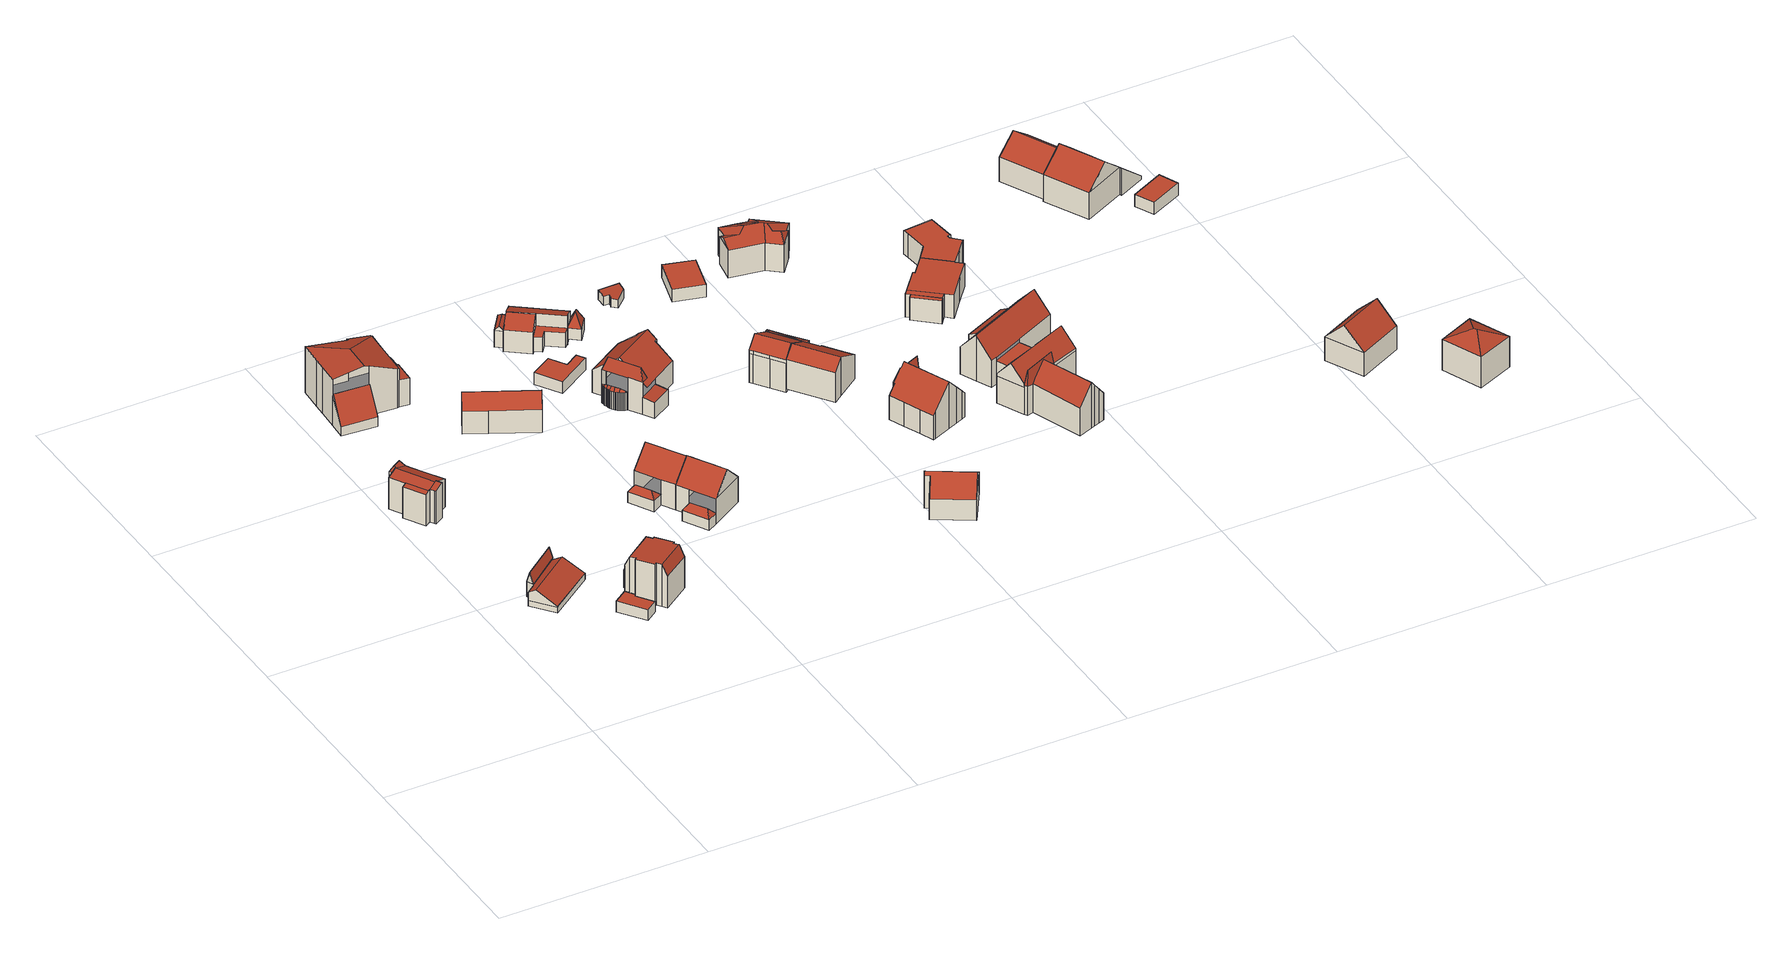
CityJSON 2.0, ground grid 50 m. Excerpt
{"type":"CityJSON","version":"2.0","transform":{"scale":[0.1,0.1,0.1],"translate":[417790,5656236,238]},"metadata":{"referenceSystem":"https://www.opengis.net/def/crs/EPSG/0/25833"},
"CityObjects":{
"building1":{"type":"Building","attributes":{"Gemeindeschluessel":14612000,"Geometrietyp2DReferenz":"3000","function":"31001_9998","roofType":"9999"},"children":["building1-1","building1-2"]},
"building1-1":{"type":"BuildingPart","attributes":{"Dachtyp_tdc":"tdcGableRoof","Dachneigung":30.87,"QualitaetDacherkennung":12,"Geometrietyp2DReferenz":"3000","measuredHeight":4.54,"roofType":"3100"},"parents":["building1"],"geometry":[{"type":"MultiSurface","lod":"2","boundaries":[[[0,1,2,3]],[[1,4,5,2]],[[6,7,8,9]],[[7,0,3,8]],[[10,7,11,12]],[[13,14,15,12,11]],[[1,15,14,4]],[[0,10,12,15,1]],[[6,13,11,7]],[[7,10,0]],[[3,2,5,9,8]]],"semantics":{"surfaces":[{"type":"WallSurface"},{"type":"RoofSurface"},{"type":"GroundSurface"}],"values":[0,0,0,0,1,1,0,0,0,0,2]}}]},
"building1-2":{"type":"BuildingPart","attributes":{"Dachtyp_tdc":"tdcFreeFormRoof","Dachneigung":72.88,"QualitaetDacherkennung":24,"Geometrietyp2DReferenz":"3000","measuredHeight":6.49,"roofType":"5000"},"parents":["building1"],"geometry":[{"type":"MultiSurface","lod":"2","boundaries":[[[16,17,18,5,4,14]],[[17,19,20,18]],[[19,21,13,6,9,20]],[[22,21,19]],[[23,22,19,17]],[[23,17,16]],[[22,23,16,21]],[[5,18,20,9]]],"semantics":{"surfaces":[{"type":"WallSurface"},{"type":"RoofSurface"},{"type":"GroundSurface"}],"values":[0,0,0,0,1,0,1,2]}}]},
"building2":{"type":"Building","attributes":{"Gemeindeschluessel":14612000,"Geometrietyp2DReferenz":"3000","function":"31001_9998","roofType":"9999"},"children":["building2-1","building2-2","building2-3"]},
"building2-1":{"type":"BuildingPart","attributes":{"Dachtyp_tdc":"tdcPolyFlatRoof","Dachneigung":14.79,"QualitaetDacherkennung":37,"Geometrietyp2DReferenz":"3000","measuredHeight":8.99,"roofType":"2100"},"parents":["building2"],"geometry":[{"type":"MultiSurface","lod":"2","boundaries":[[[24,25,26,27,28]],[[29,30,31,32,33]],[[30,34,35,31]],[[34,36,37,35]],[[36,38,39,37]],[[38,40,41,39]],[[40,24,28,41]],[[40,38,36,34,30,29,42,25,24]],[[28,27,43,44,32,31,35,37,39,41]]],"semantics":{"surfaces":[{"type":"WallSurface"},{"type":"RoofSurface"},{"type":"GroundSurface"}],"values":[0,0,0,0,0,0,0,1,2]}}]},
"building2-2":{"type":"BuildingPart","attributes":{"Dachtyp_tdc":"tdcGableRoof","Dachneigung":23.69,"QualitaetDacherkennung":50,"Geometrietyp2DReferenz":"3000","measuredHeight":8.77,"roofType":"3100"},"parents":["building2"],"geometry":[{"type":"MultiSurface","lod":"2","boundaries":[[[45,46,47,48]],[[46,49,50,47]],[[49,33,32,50]],[[26,51,52,27]],[[51,53,54,52]],[[53,55,56,57,54]],[[53,51,26,58,59]],[[59,33,49,46,45,60,55,53]],[[47,50,32,44,43,27,52,54,57,48]]],"semantics":{"surfaces":[{"type":"WallSurface"},{"type":"RoofSurface"},{"type":"GroundSurface"}],"values":[0,0,0,0,0,0,1,1,2]}}]},
"building2-3":{"type":"BuildingPart","attributes":{"Dachtyp_tdc":"tdcFreeFormRoof","Dachneigung":56.8,"QualitaetDacherkennung":12,"Geometrietyp2DReferenz":"3000","measuredHeight":8.41,"roofType":"5000"},"parents":["building2"],"geometry":[{"type":"MultiSurface","lod":"2","boundaries":[[[61,45,48,62]],[[56,63,64,57]],[[63,61,62,64]],[[45,61,65]],[[61,63,66,65]],[[63,56,66]],[[56,60,45,65,66]],[[62,48,57,64]]],"semantics":{"surfaces":[{"type":"WallSurface"},{"type":"RoofSurface"},{"type":"GroundSurface"}],"values":[0,0,0,1,1,1,1,2]}}]},
"building3":{"type":"Building","attributes":{"Dachtyp_tdc":"tdcPolyFlatRoof","Gemeindeschluessel":14612000,"Dachneigung":0,"QualitaetDacherkennung":52,"Geometrietyp2DReferenz":"3000","measuredHeight":2.75,"function":"31001_9998","roofType":"1000"},"geometry":[{"type":"Solid","lod":"2","boundaries":[[[[67,68,69,70]],[[68,71,72,69]],[[71,73,74,72]],[[73,75,76,74]],[[75,77,78,76]],[[77,67,70,78]],[[77,75,73,71,68,67]],[[70,69,72,74,76,78]]]],"semantics":{"surfaces":[{"type":"WallSurface"},{"type":"RoofSurface"},{"type":"GroundSurface"}],"values":[[0,0,0,0,0,0,1,2]]}}]},
"building4":{"type":"Building","attributes":{"Dachtyp_tdc":"tdcCutGableRoof","Gemeindeschluessel":14612000,"Dachneigung":2.76,"QualitaetDacherkennung":37,"Geometrietyp2DReferenz":"3000","measuredHeight":10.83,"function":"31001_9998","roofType":"9999"},"geometry":[{"type":"Solid","lod":"2","boundaries":[[[[79,80,81,82]],[[80,83,84,81]],[[83,85,86,84]],[[85,87,88,86]],[[87,89,90,88]],[[89,91,92,90]],[[91,93,94,92]],[[93,95,96,94]],[[95,97,98,96]],[[97,99,100,98]],[[99,101,102,100]],[[101,103,104,102]],[[103,105,106,104]],[[105,107,108,106]],[[107,109,110,108]],[[109,111,112,110]],[[111,113,114,112]],[[113,115,116,114]],[[115,117,118,116]],[[117,79,82,118]],[[113,111,109,107]],[[97,95,93,91,89,87,85,83]],[[107,105,103,101,99,97,83,80,79,117,115,113]],[[82,81,84,86,88,90,92,94,96,98,100,102,104,106,108,110,112,114,116,118]]]],"semantics":{"surfaces":[{"type":"WallSurface"},{"type":"RoofSurface"},{"type":"GroundSurface"}],"values":[[0,0,0,0,0,0,0,0,0,0,0,0,0,0,0,0,0,0,0,0,1,1,1,2]]}}]},
"building5":{"type":"Building","attributes":{"Gemeindeschluessel":14612000,"Geometrietyp2DReferenz":"3000","function":"31001_9998","roofType":"9999"},"children":["building5-1","building5-2","building5-3"]},
"building5-1":{"type":"BuildingPart","attributes":{"Dachtyp_tdc":"tdcPolyFlatRoof","Dachneigung":4.54,"QualitaetDacherkennung":60,"Geometrietyp2DReferenz":"3000","measuredHeight":6.81,"roofType":"2100"},"parents":["building5"],"geometry":[{"type":"MultiSurface","lod":"2","boundaries":[[[119,120,121,122]],[[120,123,124,121]],[[123,125,126,124]],[[125,127,128,126]],[[129,119,122,130]],[[129,127,125,123,120,119]],[[122,121,124,126,128,130]]],"semantics":{"surfaces":[{"type":"WallSurface"},{"type":"RoofSurface"},{"type":"GroundSurface"}],"values":[0,0,0,0,0,1,2]}}]},
"building5-2":{"type":"BuildingPart","attributes":{"Dachtyp_tdc":"tdcGableRoof","Dachneigung":57.04,"QualitaetDacherkennung":13,"Geometrietyp2DReferenz":"3000","measuredHeight":8.27,"roofType":"3100"},"parents":["building5"],"geometry":[{"type":"MultiSurface","lod":"2","boundaries":[[[131,132,133,134]],[[132,135,136,133]],[[137,131,134,138]],[[135,132,139]],[[131,137,140]],[[132,131,140,139]],[[137,141,135,139,140]],[[134,133,136,142,138]]],"semantics":{"surfaces":[{"type":"WallSurface"},{"type":"RoofSurface"},{"type":"GroundSurface"}],"values":[0,0,0,0,0,1,1,2]}}]},
"building5-3":{"type":"BuildingPart","attributes":{"Dachtyp_tdc":"tdcHipAndGableRoof","Dachneigung":22.16,"QualitaetDacherkennung":22,"Geometrietyp2DReferenz":"3000","measuredHeight":12.99,"roofType":"5000"},"parents":["building5"],"geometry":[{"type":"MultiSurface","lod":"2","boundaries":[[[143,144,137,138,145]],[[146,147,148,136,135]],[[147,149,150,148]],[[149,151,152,150]],[[151,153,154,152]],[[153,155,156,154]],[[155,157,158,156]],[[157,159,160,158]],[[159,161,129,130,160]],[[162,143,145,128,127]],[[159,157,155,153,151,163]],[[151,149,147,146,164,163]],[[164,144,143,162,161,159,163]],[[145,138,142,136,148,150,152,154,156,158,160,130,128]]],"semantics":{"surfaces":[{"type":"WallSurface"},{"type":"RoofSurface"},{"type":"GroundSurface"}],"values":[0,0,0,0,0,0,0,0,0,0,1,1,1,2]}}]},
"building6":{"type":"Building","attributes":{"Dachtyp_tdc":"tdcFreeFormRoof","Gemeindeschluessel":14612000,"Dachneigung":44.68,"QualitaetDacherkennung":48,"Geometrietyp2DReferenz":"3000","measuredHeight":8.66,"function":"31001_9998","roofType":"5000"},"geometry":[{"type":"Solid","lod":"2","boundaries":[[[[165,166,167,168]],[[166,169,170,167]],[[169,171,172,170]],[[171,173,174,172]],[[173,175,176,174]],[[175,177,178,176]],[[177,179,180,178]],[[179,181,182,180]],[[181,165,168,182]],[[183,177,175,173,171,169,166,184]],[[181,179,183,184,165]],[[166,165,184]],[[179,177,183]],[[168,167,170,172,174,176,178,180,182]]]],"semantics":{"surfaces":[{"type":"WallSurface"},{"type":"RoofSurface"},{"type":"GroundSurface"}],"values":[[0,0,0,0,0,0,0,0,0,1,1,0,0,2]]}}]},
"building7":{"type":"Building","attributes":{"Gemeindeschluessel":14612000,"Geometrietyp2DReferenz":"3000","function":"31001_9998","roofType":"9999"},"children":["building7-1","building7-2","building7-3"]},
"building7-1":{"type":"BuildingPart","attributes":{"Dachtyp_tdc":"tdcGableRoof","Dachneigung":45.74,"QualitaetDacherkennung":60,"Geometrietyp2DReferenz":"3000","measuredHeight":11.13,"roofType":"3100"},"parents":["building7"],"geometry":[{"type":"MultiSurface","lod":"2","boundaries":[[[185,186,187,188,189]],[[186,190,191,192,187]],[[193,194,195,196,197]],[[194,198,199,200,195]],[[198,194,201,202,185]],[[190,186,202,201,193]],[[201,194,193]],[[185,202,186]],[[200,188,187,192,196,195]]],"semantics":{"surfaces":[{"type":"WallSurface"},{"type":"RoofSurface"},{"type":"GroundSurface"}],"values":[0,0,0,0,1,1,0,0,2]}}]},
"building7-2":{"type":"BuildingPart","attributes":{"Dachtyp_tdc":"tdcPolyFlatRoof","Dachneigung":16.91,"QualitaetDacherkennung":62,"Geometrietyp2DReferenz":"3000","measuredHeight":6.4,"roofType":"2100"},"parents":["building7"],"geometry":[{"type":"MultiSurface","lod":"2","boundaries":[[[199,203,204,200]],[[203,205,206,204]],[[205,189,188,206]],[[189,205,203,199]],[[200,204,206,188]]],"semantics":{"surfaces":[{"type":"WallSurface"},{"type":"RoofSurface"},{"type":"GroundSurface"}],"values":[0,0,0,1,2]}}]},
"building7-3":{"type":"BuildingPart","attributes":{"Dachtyp_tdc":"tdcFreeFormRoof","Dachneigung":45,"QualitaetDacherkennung":15,"Geometrietyp2DReferenz":"3000","measuredHeight":4.12,"roofType":"5000"},"parents":["building7"],"geometry":[{"type":"MultiSurface","lod":"2","boundaries":[[[191,207,208,192]],[[207,209,210,208]],[[209,197,196,210]],[[211,197,209]],[[212,211,209,207]],[[212,207,191]],[[211,212,191,197]],[[192,208,210,196]]],"semantics":{"surfaces":[{"type":"WallSurface"},{"type":"RoofSurface"},{"type":"GroundSurface"}],"values":[0,0,0,1,1,1,1,2]}}]},
"building8":{"type":"Building","attributes":{"Gemeindeschluessel":14612000,"Geometrietyp2DReferenz":"3000","function":"31001_9998","roofType":"9999"},"children":["building8-1","building8-2","building8-3"]},
"building8-1":{"type":"BuildingPart","attributes":{"Dachtyp_tdc":"tdcPolyFlatRoof","Dachneigung":17.02,"QualitaetDacherkennung":60,"Geometrietyp2DReferenz":"3000","measuredHeight":6.41,"roofType":"2100"},"parents":["building8"],"geometry":[{"type":"MultiSurface","lod":"2","boundaries":[[[205,206,188,189]],[[205,213,214,206]],[[213,215,216,214]],[[215,213,205,189]],[[188,206,214,216]]],"semantics":{"surfaces":[{"type":"WallSurface"},{"type":"RoofSurface"},{"type":"GroundSurface"}],"values":[0,0,0,1,2]}}]},
"building8-2":{"type":"BuildingPart","attributes":{"Dachtyp_tdc":"tdcGableRoof","Dachneigung":46.51,"QualitaetDacherkennung":62,"Geometrietyp2DReferenz":"3000","measuredHeight":11.16,"roofType":"3100"},"parents":["building8"],"geometry":[{"type":"MultiSurface","lod":"2","boundaries":[[[217,218,187,219,220]],[[218,189,188,187]],[[215,221,222,216]],[[221,223,224,225,222]],[[218,217,223,226,227]],[[228,229,185,227,226]],[[189,185,229,215]],[[218,227,185,189]],[[215,229,228,221]],[[221,228,226,223]],[[219,187,188,216,222,225]]],"semantics":{"surfaces":[{"type":"WallSurface"},{"type":"RoofSurface"},{"type":"GroundSurface"}],"values":[0,0,0,0,1,1,0,0,0,0,2]}}]},
"building8-3":{"type":"BuildingPart","attributes":{"Dachtyp_tdc":"tdcFreeFormRoof","Dachneigung":49.36,"QualitaetDacherkennung":15,"Geometrietyp2DReferenz":"3000","measuredHeight":4.3,"roofType":"5000"},"parents":["building8"],"geometry":[{"type":"MultiSurface","lod":"2","boundaries":[[[230,231,232,233]],[[231,220,219,232]],[[234,220,231]],[[235,234,231,230]],[[235,230,224]],[[234,235,224,220]],[[225,233,232,219]],[[224,230,233,225]]],"semantics":{"surfaces":[{"type":"WallSurface"},{"type":"RoofSurface"},{"type":"GroundSurface"}],"values":[0,0,1,1,1,1,2,0]}}]},
"building9":{"type":"Building","attributes":{"Dachtyp_tdc":"tdcPolyFlatRoof","Gemeindeschluessel":14612000,"Dachneigung":0,"QualitaetDacherkennung":14,"Geometrietyp2DReferenz":"3000","measuredHeight":3.06,"function":"31001_9998","roofType":"1000"},"geometry":[{"type":"Solid","lod":"2","boundaries":[[[[236,237,238,239]],[[237,240,241,238]],[[240,242,243,241]],[[242,244,245,243]],[[244,246,247,245]],[[246,236,239,247]],[[246,244,242,240,237,236]],[[239,238,241,243,245,247]]]],"semantics":{"surfaces":[{"type":"WallSurface"},{"type":"RoofSurface"},{"type":"GroundSurface"}],"values":[[0,0,0,0,0,0,1,2]]}}]},
"building10":{"type":"Building","attributes":{"Gemeindeschluessel":14612000,"Geometrietyp2DReferenz":"3000","function":"31001_9998","roofType":"9999"},"children":["building10-1","building10-2","building10-3","building10-4"]},
"building10-1":{"type":"BuildingPart","attributes":{"Dachtyp_tdc":"tdcPolyFlatRoof","Dachneigung":8.47,"QualitaetDacherkennung":44,"Geometrietyp2DReferenz":"3000","measuredHeight":4.4,"roofType":"2100"},"parents":["building10"],"geometry":[{"type":"MultiSurface","lod":"2","boundaries":[[[248,249,250,251]],[[249,252,253,250]],[[254,248,251,255]],[[254,256,252,249,248]],[[251,250,253,257,255]]],"semantics":{"surfaces":[{"type":"WallSurface"},{"type":"RoofSurface"},{"type":"GroundSurface"}],"values":[0,0,0,1,2]}}]},
"building10-2":{"type":"BuildingPart","attributes":{"Dachtyp_tdc":"tdcFreeFormRoof","Dachneigung":71.37,"QualitaetDacherkennung":12,"Geometrietyp2DReferenz":"3000","measuredHeight":11.02,"roofType":"5000"},"parents":["building10"],"geometry":[{"type":"MultiSurface","lod":"2","boundaries":[[[258,259,260,253]],[[259,261,260]],[[262,263,264,265,266]],[[263,267,268,264]],[[258,253,252]],[[267,263,262,269]],[[262,261,259,258,270,269]],[[258,271,270]],[[271,272,273,267,269,270]],[[260,265,264,268,274,257,253]]],"semantics":{"surfaces":[{"type":"WallSurface"},{"type":"RoofSurface"},{"type":"GroundSurface"}],"values":[0,0,0,0,0,1,1,1,1,2]}}]},
"building10-3":{"type":"BuildingPart","attributes":{"Dachtyp_tdc":"tdcFreeFormRoof","Dachneigung":50.53,"QualitaetDacherkennung":21,"Geometrietyp2DReferenz":"3000","measuredHeight":5.26,"roofType":"5000"},"parents":["building10"],"geometry":[{"type":"MultiSurface","lod":"2","boundaries":[[[275,276,277,278]],[[276,279,280,277]],[[279,281,282,280]],[[281,283,284,282]],[[283,285,286,284]],[[285,287,288,286]],[[287,289,290,288]],[[289,291,292,290]],[[291,293,294,292]],[[293,295,296,294]],[[295,297,298,296]],[[297,299,300,298]],[[299,301,302,300]],[[301,303,304,302]],[[303,305,306,304]],[[305,307,308,306]],[[307,309,310,308]],[[309,311,312,310]],[[311,313,314,312]],[[313,315,316,314]],[[315,266,265,316]],[[317,275,278,260]],[[266,315,313,311,318]],[[311,309,307,305,319,318]],[[305,303,301,299,320,319]],[[299,297,295,293,321,320]],[[293,291,289,287,285,322,321]],[[285,283,281,279,276,323,322]],[[276,275,317,323]],[[317,266,318,319,320,321,322,323]],[[278,277,280,282,284,286,288,290,292,294,296,298,300,302,304,306,308,310,312,314,316,265,260]]],"semantics":{"surfaces":[{"type":"WallSurface"},{"type":"RoofSurface"},{"type":"GroundSurface"}],"values":[0,0,0,0,0,0,0,0,0,0,0,0,0,0,0,0,0,0,0,0,0,0,1,1,1,1,1,1,1,1,2]}}]},
"building10-4":{"type":"BuildingPart","attributes":{"Dachtyp_tdc":"tdcGableRoof","Dachneigung":39.54,"QualitaetDacherkennung":81,"Geometrietyp2DReferenz":"3000","measuredHeight":11.06,"roofType":"3100"},"parents":["building10"],"geometry":[{"type":"MultiSurface","lod":"2","boundaries":[[[324,325,326,327]],[[325,328,329,326]],[[328,330,331,329]],[[330,332,333,331]],[[332,334,335,333]],[[334,336,337,335]],[[336,338,254,255,337]],[[339,340,341,268,267]],[[340,324,327,341]],[[342,272,343,338,336,334,332,330]],[[330,328,325,324,340,339,342]],[[327,326,329,331,333,335,337,255,257,274,268,341]]],"semantics":{"surfaces":[{"type":"WallSurface"},{"type":"RoofSurface"},{"type":"GroundSurface"}],"values":[0,0,0,0,0,0,0,0,0,1,1,2]}}]},
"building11":{"type":"Building","attributes":{"Gemeindeschluessel":14612000,"Geometrietyp2DReferenz":"3000","function":"31001_9998","roofType":"9999"},"children":["building11-1","building11-2","building11-3"]},
"building11-1":{"type":"BuildingPart","attributes":{"Dachtyp_tdc":"tdcPolyFlatRoof","Dachneigung":22.11,"QualitaetDacherkennung":76,"Geometrietyp2DReferenz":"3000","measuredHeight":7.36,"roofType":"2100"},"parents":["building11"],"geometry":[{"type":"MultiSurface","lod":"2","boundaries":[[[344,345,346]],[[344,347,348,345]],[[347,349,350,348]],[[349,351,352,350]],[[351,353,354,352]],[[353,355,356,357,354]],[[358,355,353,351,349,347,344]],[[345,348,350,352,354,357,359]]],"semantics":{"surfaces":[{"type":"WallSurface"},{"type":"RoofSurface"},{"type":"GroundSurface"}],"values":[0,0,0,0,0,0,1,2]}}]},
"building11-2":{"type":"BuildingPart","attributes":{"Dachtyp_tdc":"tdcPolyFlatRoof","Dachneigung":21.89,"QualitaetDacherkennung":70,"Geometrietyp2DReferenz":"3000","measuredHeight":7.15,"roofType":"2100"},"parents":["building11"],"geometry":[{"type":"MultiSurface","lod":"2","boundaries":[[[360,361,362,363]],[[361,364,365,362]],[[364,366,365]],[[356,360,363,357]],[[356,367,364,361,360]],[[363,362,365,359,357]]],"semantics":{"surfaces":[{"type":"WallSurface"},{"type":"RoofSurface"},{"type":"GroundSurface"}],"values":[0,0,0,0,1,2]}}]},
"building11-3":{"type":"BuildingPart","attributes":{"Dachtyp_tdc":"tdcFreeFormRoof","Dachneigung":43.41,"QualitaetDacherkennung":14,"Geometrietyp2DReferenz":"3000","measuredHeight":5.28,"roofType":"5000"},"parents":["building11"],"geometry":[{"type":"MultiSurface","lod":"2","boundaries":[[[366,368,369,365]],[[368,370,371,369]],[[370,346,345,371]],[[372,346,370]],[[373,372,370,368]],[[373,368,366]],[[372,373,366,374,346]],[[365,369,371,345,359]]],"semantics":{"surfaces":[{"type":"WallSurface"},{"type":"RoofSurface"},{"type":"GroundSurface"}],"values":[0,0,0,1,1,0,1,2]}}]},
"building12":{"type":"Building","attributes":{"Dachtyp_tdc":"tdcPolyFlatRoof","Gemeindeschluessel":14612000,"Dachneigung":0,"QualitaetDacherkennung":50,"Geometrietyp2DReferenz":"3000","measuredHeight":3.65,"function":"31001_9998","roofType":"1000"},"geometry":[{"type":"Solid","lod":"2","boundaries":[[[[375,376,377,378]],[[376,379,380,377]],[[379,381,382,380]],[[381,383,384,382]],[[383,385,386,384]],[[385,375,378,386]],[[385,383,381,379,376,375]],[[378,377,380,382,384,386]]]],"semantics":{"surfaces":[{"type":"WallSurface"},{"type":"RoofSurface"},{"type":"GroundSurface"}],"values":[[0,0,0,0,0,0,1,2]]}}]},
"building13":{"type":"Building","attributes":{"Dachtyp_tdc":"tdcFreeFormRoof","Gemeindeschluessel":14612000,"Dachneigung":65.86,"QualitaetDacherkennung":17,"Geometrietyp2DReferenz":"3000","measuredHeight":6.1,"function":"31001_9998","roofType":"5000"},"geometry":[{"type":"Solid","lod":"2","boundaries":[[[[387,388,389,390]],[[387,390,391]],[[388,387,391,392]],[[388,392,389]],[[393,394,395,396]],[[392,391,394,393]],[[391,390,395,394]],[[390,389,396,395]],[[389,392,393,396]]]],"semantics":{"surfaces":[{"type":"RoofSurface"},{"type":"GroundSurface"},{"type":"WallSurface"}],"values":[[0,0,0,0,1,2,2,2,2]]}}]},
"building14":{"type":"Building","attributes":{"Dachtyp_tdc":"tdcFreeFormRoof","Gemeindeschluessel":14612000,"Dachneigung":35.13,"QualitaetDacherkennung":83,"Geometrietyp2DReferenz":"3000","measuredHeight":8.84,"function":"31001_9998","roofType":"5000"},"geometry":[{"type":"Solid","lod":"2","boundaries":[[[[397,398,399,400]],[[398,401,402,399]],[[401,403,404,402]],[[403,405,406,404]],[[405,407,408,406]],[[407,397,400,408]],[[397,409,410,403,401,398]],[[409,407,405,410]],[[397,407,409]],[[405,403,410]],[[400,399,402,404,406,408]]]],"semantics":{"surfaces":[{"type":"WallSurface"},{"type":"RoofSurface"},{"type":"GroundSurface"}],"values":[[0,0,0,0,0,0,1,1,0,0,2]]}}]},
"building15":{"type":"Building","attributes":{"Dachtyp_tdc":"tdcGableRoof","Gemeindeschluessel":14612000,"Dachneigung":29.24,"QualitaetDacherkennung":56,"Geometrietyp2DReferenz":"3000","measuredHeight":10.78,"function":"31001_9998","roofType":"3100"},"geometry":[{"type":"Solid","lod":"2","boundaries":[[[[411,412,413,414]],[[412,415,416,413]],[[415,417,418,416]],[[417,419,420,418]],[[419,421,422,420]],[[421,423,424,422]],[[423,425,426,424]],[[425,411,414,426]],[[427,428,429,430,431,432]],[[421,433,434,431,430,423]],[[415,432,431,434,417]],[[417,434,433,419]],[[419,433,421]],[[412,427,432,415]],[[425,429,428,411]],[[423,430,429,425]],[[411,428,427,412]],[[414,413,416,418,420,422,424,426]]]],"semantics":{"surfaces":[{"type":"WallSurface"},{"type":"RoofSurface"},{"type":"GroundSurface"}],"values":[[0,0,0,0,0,0,0,0,1,1,0,0,0,0,0,0,0,2]]}}]},
"building16":{"type":"Building","attributes":{"Dachtyp_tdc":"tdcPolyFlatRoof","Gemeindeschluessel":14612000,"Dachneigung":5.07,"QualitaetDacherkennung":70,"Geometrietyp2DReferenz":"3000","measuredHeight":2.52,"function":"31001_9998","roofType":"2100"},"geometry":[{"type":"Solid","lod":"2","boundaries":[[[[435,436,437,438]],[[436,439,440,437]],[[439,441,442,440]],[[441,443,444,442]],[[443,445,446,444]],[[445,447,448,446]],[[447,449,450,448]],[[449,435,438,450]],[[449,447,445,443,441,439,436,435]],[[438,437,440,442,444,446,448,450]]]],"semantics":{"surfaces":[{"type":"WallSurface"},{"type":"RoofSurface"},{"type":"GroundSurface"}],"values":[[0,0,0,0,0,0,0,0,1,2]]}}]},
"building17":{"type":"Building","attributes":{"Dachtyp_tdc":"tdcGableRoof","Gemeindeschluessel":14612000,"Dachneigung":28.88,"QualitaetDacherkennung":60,"Geometrietyp2DReferenz":"3000","measuredHeight":9.85,"function":"31001_9998","roofType":"3100"},"geometry":[{"type":"Solid","lod":"2","boundaries":[[[[451,423,452,453]],[[423,454,455,452]],[[454,456,457,455]],[[456,458,459,457]],[[458,460,461,459]],[[460,462,463,461]],[[462,464,465,463]],[[464,466,467,465]],[[466,451,453,467]],[[462,460,458,456,454,423,451]],[[451,466,464,462]],[[453,452,455,457,459,461,463,465,467]]]],"semantics":{"surfaces":[{"type":"WallSurface"},{"type":"RoofSurface"},{"type":"GroundSurface"}],"values":[[0,0,0,0,0,0,0,0,0,1,1,2]]}}]},
"building18":{"type":"Building","attributes":{"Dachtyp_tdc":"tdcFreeFormRoof","Gemeindeschluessel":14612000,"Dachneigung":19.11,"QualitaetDacherkennung":15,"Geometrietyp2DReferenz":"3000","measuredHeight":5.94,"function":"31001_9998","roofType":"5000"},"geometry":[{"type":"Solid","lod":"2","boundaries":[[[[468,469,470,471]],[[469,472,473,470]],[[472,474,475,473]],[[474,476,477,475]],[[476,478,479,477]],[[478,480,481,479]],[[480,482,483,481]],[[482,468,471,483]],[[484,482,480]],[[485,484,480,478]],[[486,487,485,478,476]],[[486,476,474]],[[472,486,474]],[[469,486,472]],[[468,486,469]],[[486,468,487]],[[484,485,487,468,482]],[[471,470,473,475,477,479,481,483]]]],"semantics":{"surfaces":[{"type":"WallSurface"},{"type":"RoofSurface"},{"type":"GroundSurface"}],"values":[[0,0,0,0,0,0,0,0,1,1,1,1,1,1,1,1,1,2]]}}]},
"building19":{"type":"Building","attributes":{"Gemeindeschluessel":14612000,"Geometrietyp2DReferenz":"3000","function":"31001_9998","roofType":"9999"},"children":["building19-1","building19-2"]},
"building19-1":{"type":"BuildingPart","attributes":{"Dachtyp_tdc":"tdcPolyFlatRoof","Dachneigung":29.16,"QualitaetDacherkennung":32,"Geometrietyp2DReferenz":"3000","measuredHeight":3.36,"roofType":"2100"},"parents":["building19"],"geometry":[{"type":"MultiSurface","lod":"2","boundaries":[[[488,489,490,491,492]],[[493,494,495,496,497]],[[494,488,492,495]],[[494,493,489,488]],[[492,491,496,495]]],"semantics":{"surfaces":[{"type":"WallSurface"},{"type":"RoofSurface"},{"type":"GroundSurface"}],"values":[0,0,0,1,2]}}]},
"building19-2":{"type":"BuildingPart","attributes":{"Dachtyp_tdc":"tdcPolyFlatRoof","Dachneigung":26.73,"QualitaetDacherkennung":25,"Geometrietyp2DReferenz":"3000","measuredHeight":2.84,"roofType":"2100"},"parents":["building19"],"geometry":[{"type":"MultiSurface","lod":"2","boundaries":[[[490,498,499,491]],[[498,500,501,499]],[[500,497,496,501]],[[500,498,490,497]],[[496,491,499,501]]],"semantics":{"surfaces":[{"type":"WallSurface"},{"type":"RoofSurface"},{"type":"GroundSurface"}],"values":[0,0,0,1,2]}}]},
"building20":{"type":"Building","attributes":{"Gemeindeschluessel":14612000,"Geometrietyp2DReferenz":"3000","function":"31001_9998","roofType":"9999"},"children":["building20-1","building20-2"]},
"building20-1":{"type":"BuildingPart","attributes":{"Dachtyp_tdc":"tdcGableRoof","Dachneigung":48.01,"QualitaetDacherkennung":62,"Geometrietyp2DReferenz":"3000","measuredHeight":11.94,"roofType":"3100"},"parents":["building20"],"geometry":[{"type":"MultiSurface","lod":"2","boundaries":[[[502,503,504,505]],[[503,506,507,504]],[[506,508,509,507]],[[508,510,511,509]],[[510,512,513,511]],[[512,514,515,513]],[[514,516,517,515]],[[516,518,519,517]],[[518,520,521,519]],[[520,522,523,521]],[[522,524,525,523]],[[524,526,527,525]],[[526,528,529,527]],[[528,530,531,529]],[[530,532,533,531]],[[534,535,536,537,538]],[[535,502,505,536]],[[539,540,532,530,528,526,524,522,520,518,516,514]],[[514,512,510,508,506,503,502,535,534,539]],[[505,504,507,509,511,513,515,517,519,521,523,525,527,529,531,533,541,542,537,536]]],"semantics":{"surfaces":[{"type":"WallSurface"},{"type":"RoofSurface"},{"type":"GroundSurface"}],"values":[0,0,0,0,0,0,0,0,0,0,0,0,0,0,0,0,0,1,1,2]}}]},
"building20-2":{"type":"BuildingPart","attributes":{"Dachtyp_tdc":"tdcFreeFormRoof","Dachneigung":81.42,"QualitaetDacherkennung":31,"Geometrietyp2DReferenz":"3000","measuredHeight":9.9,"roofType":"5000"},"parents":["building20"],"geometry":[{"type":"MultiSurface","lod":"2","boundaries":[[[543,544,533]],[[544,545,546,533]],[[545,547,548,546]],[[547,549,550,548]],[[549,551,552,550]],[[551,553,554,552]],[[553,538,537,554]],[[553,551,549,547,555]],[[547,545,544,555]],[[544,543,556,557,538,553,555]],[[533,546,548,550,552,554,537,542,541]]],"semantics":{"surfaces":[{"type":"WallSurface"},{"type":"RoofSurface"},{"type":"GroundSurface"}],"values":[0,0,0,0,0,0,0,1,1,1,2]}}]},
"building21":{"type":"Building","attributes":{"Dachtyp_tdc":"tdcPolyFlatRoof","Gemeindeschluessel":14612000,"Dachneigung":0,"QualitaetDacherkennung":88,"Geometrietyp2DReferenz":"3000","measuredHeight":3.21,"function":"31001_9998","roofType":"1000"},"geometry":[{"type":"Solid","lod":"2","boundaries":[[[[558,559,560,561]],[[559,562,563,560]],[[562,564,565,563]],[[564,558,561,565]],[[564,562,559,558]],[[561,560,563,565]]]],"semantics":{"surfaces":[{"type":"WallSurface"},{"type":"RoofSurface"},{"type":"GroundSurface"}],"values":[[0,0,0,0,1,2]]}}]},
"building22":{"type":"Building","attributes":{"Dachtyp_tdc":"tdcFreeFormRoof","Gemeindeschluessel":14612000,"Dachneigung":28.79,"QualitaetDacherkennung":20,"Geometrietyp2DReferenz":"3000","measuredHeight":9.26,"function":"31001_9998","roofType":"5000"},"geometry":[{"type":"Solid","lod":"2","boundaries":[[[[566,567,568,569]],[[567,570,571,568]],[[570,572,573,571]],[[572,574,575,573]],[[574,576,577,575]],[[576,578,579,577]],[[578,580,581,579]],[[580,582,583,581]],[[582,584,585,583]],[[584,586,587,585]],[[586,588,589,587]],[[588,566,569,589]],[[590,591,588,586]],[[592,590,586,584]],[[592,584,582]],[[593,594,591,590,592,582,580]],[[595,596,597,593,580,578]],[[595,578,576]],[[596,595,576,574]],[[597,596,574,572]],[[598,594,593,597,572,570]],[[598,570,567]],[[567,594,598]],[[566,594,567]],[[566,591,594]],[[591,566,588]],[[569,568,571,573,575,577,579,581,583,585,587,589]]]],"semantics":{"surfaces":[{"type":"WallSurface"},{"type":"RoofSurface"},{"type":"GroundSurface"}],"values":[[0,0,0,0,0,0,0,0,0,0,0,0,1,1,0,1,1,1,1,1,1,1,1,1,1,1,2]]}}]},
"building23":{"type":"Building","attributes":{"Gemeindeschluessel":14612000,"Geometrietyp2DReferenz":"3000","function":"31001_9998","roofType":"9999"},"children":["building23-1","building23-2","building23-3","building23-4","building23-5","building23-6"]},
"building23-1":{"type":"BuildingPart","attributes":{"Dachtyp_tdc":"tdcPolyFlatRoof","Dachneigung":29.53,"QualitaetDacherkennung":59,"Geometrietyp2DReferenz":"3000","measuredHeight":7.11,"roofType":"2100"},"parents":["building23"],"geometry":[{"type":"MultiSurface","lod":"2","boundaries":[[[599,600,601,602]],[[600,603,604,605,601]],[[606,607,608]],[[606,609,610,607]],[[609,599,602,610]],[[609,606,603,600,599]],[[602,601,605,607,610]]],"semantics":{"surfaces":[{"type":"WallSurface"},{"type":"RoofSurface"},{"type":"GroundSurface"}],"values":[0,0,0,0,0,1,2]}}]},
"building23-2":{"type":"BuildingPart","attributes":{"Dachtyp_tdc":"tdcPolyFlatRoof","Dachneigung":0,"QualitaetDacherkennung":55,"Geometrietyp2DReferenz":"3000","measuredHeight":5.99,"roofType":"1000"},"parents":["building23"],"geometry":[{"type":"MultiSurface","lod":"2","boundaries":[[[611,612,613,614]],[[615,616,617,618]],[[616,615,612,611]],[[614,613,618,617]]],"semantics":{"surfaces":[{"type":"WallSurface"},{"type":"RoofSurface"},{"type":"GroundSurface"}],"values":[0,0,1,2]}}]},
"building23-3":{"type":"BuildingPart","attributes":{"Dachtyp_tdc":"tdcGableRoof","Dachneigung":48.65,"QualitaetDacherkennung":67,"Geometrietyp2DReferenz":"3000","measuredHeight":11.55,"roofType":"3100"},"parents":["building23"],"geometry":[{"type":"MultiSurface","lod":"2","boundaries":[[[619,620,621,622]],[[620,623,614,621]],[[623,611,614]],[[624,617,616]],[[624,625,626,617]],[[625,627,628,626]],[[627,629,630,628]],[[631,632,633,634,635]],[[636,637,634,633,625,638,639]],[[623,636,639,624]],[[639,638,624]],[[624,638,625]],[[620,637,636,623]],[[619,640,635,634,637,620]],[[627,632,631,641,629]],[[625,633,632,627]],[[630,622,621,614,617,626,628]]],"semantics":{"surfaces":[{"type":"WallSurface"},{"type":"RoofSurface"},{"type":"GroundSurface"}],"values":[0,0,0,0,0,0,0,1,1,0,0,0,0,0,0,0,2]}}]},
"building23-4":{"type":"BuildingPart","attributes":{"Dachtyp_tdc":"tdcGableRoof","Dachneigung":48.33,"QualitaetDacherkennung":78,"Geometrietyp2DReferenz":"3000","measuredHeight":11.56,"roofType":"3100"},"parents":["building23"],"geometry":[{"type":"MultiSurface","lod":"2","boundaries":[[[642,643,644,645]],[[643,608,607,644]],[[604,646,601,605]],[[646,647,648,601]],[[647,649,650,648]],[[649,651,652,650]],[[651,653,618,652]],[[653,615,618]],[[649,647,646,604,608,643,642]],[[642,654,655,653,651,649]],[[613,656,645,644,607,605,601,648,650,652,618]],[[655,613,612]],[[655,654,656,613]],[[654,642,645,656]]],"semantics":{"surfaces":[{"type":"WallSurface"},{"type":"RoofSurface"},{"type":"GroundSurface"}],"values":[0,0,0,0,0,0,0,0,1,1,2,0,0,0]}}]},
"building23-5":{"type":"BuildingPart","attributes":{"Dachtyp_tdc":"tdcGableRoof","Dachneigung":51.4,"QualitaetDacherkennung":82,"Geometrietyp2DReferenz":"3000","measuredHeight":11.6,"roofType":"3100"},"parents":["building23"],"geometry":[{"type":"MultiSurface","lod":"2","boundaries":[[[657,658,659,660]],[[658,661,662,659]],[[661,663,664,662]],[[663,665,666,664]],[[665,667,668,666]],[[667,669,670,668]],[[669,671,672,670]],[[671,673,674,672]],[[667,665,663,661,658,657,675,676]],[[676,677,673,671,669,667]],[[674,678,660,659,662,664,666,668,670,672]]],"semantics":{"surfaces":[{"type":"WallSurface"},{"type":"RoofSurface"},{"type":"GroundSurface"}],"values":[0,0,0,0,0,0,0,0,1,1,2]}}]},
"building23-6":{"type":"BuildingPart","attributes":{"Dachtyp_tdc":"tdcFreeFormRoof","Dachneigung":82.72,"QualitaetDacherkennung":33,"Geometrietyp2DReferenz":"3000","measuredHeight":11.54,"roofType":"5000"},"parents":["building23"],"geometry":[{"type":"MultiSurface","lod":"2","boundaries":[[[679,680,672,674,673]],[[680,681,682,672]],[[681,640,619,622,682]],[[641,683,657,660,630,629]],[[640,681,684]],[[681,680,679,677,685,675,683,686,684]],[[683,641,686]],[[641,640,684,686]],[[674,672,682,622,630,660,678]]],"semantics":{"surfaces":[{"type":"WallSurface"},{"type":"RoofSurface"},{"type":"GroundSurface"}],"values":[0,0,0,0,1,1,1,1,2]}}]},
"building24":{"type":"Building","attributes":{"Gemeindeschluessel":14612000,"Geometrietyp2DReferenz":"3000","function":"31001_9998","roofType":"9999"},"children":["building24-1","building24-2","building24-3","building24-4"]},
"building24-1":{"type":"BuildingPart","attributes":{"Dachtyp_tdc":"tdcPolyFlatRoof","Dachneigung":0,"QualitaetDacherkennung":26,"Geometrietyp2DReferenz":"3000","measuredHeight":5.86,"roofType":"1000"},"parents":["building24"],"geometry":[{"type":"MultiSurface","lod":"2","boundaries":[[[687,688,689,690]],[[691,692,693,694]],[[690,689,692,691]],[[688,687,694,693]],[[687,690,691,694]]],"semantics":{"surfaces":[{"type":"RoofSurface"},{"type":"GroundSurface"},{"type":"WallSurface"}],"values":[0,1,2,2,2]}}]},
"building24-2":{"type":"BuildingPart","attributes":{"Dachtyp_tdc":"tdcPolyFlatRoof","Dachneigung":0,"QualitaetDacherkennung":85,"Geometrietyp2DReferenz":"3000","measuredHeight":5.99,"roofType":"1000"},"parents":["building24"],"geometry":[{"type":"MultiSurface","lod":"2","boundaries":[[[695,696,697,698]],[[696,699,700,697]],[[699,701,702,700]],[[701,703,704,702]],[[703,705,706,704]],[[705,707,708,706]],[[707,709,710,708]],[[709,711,712,710]],[[711,713,714,712]],[[713,715,716,714]],[[715,717,718,719,716]],[[720,695,698,721,722]],[[720,717,715,713,711,709,707,705,703,701,699,696,695]],[[698,697,700,702,704,706,708,710,712,714,716,719,721]]],"semantics":{"surfaces":[{"type":"WallSurface"},{"type":"RoofSurface"},{"type":"GroundSurface"}],"values":[0,0,0,0,0,0,0,0,0,0,0,0,1,2]}}]},
"building24-3":{"type":"BuildingPart","attributes":{"Dachtyp_tdc":"tdcPolyFlatRoof","Dachneigung":0,"QualitaetDacherkennung":83,"Geometrietyp2DReferenz":"3000","measuredHeight":5.94,"roofType":"1000"},"parents":["building24"],"geometry":[{"type":"MultiSurface","lod":"2","boundaries":[[[718,723,724,719]],[[723,725,726,724]],[[725,727,728,726]],[[727,729,730,728]],[[731,732,733,734]],[[731,735,736,732]],[[722,735,731,734,729,727,725,723,718]],[[719,724,726,728,730,733,732,736,721]],[[735,722,721,736]]],"semantics":{"surfaces":[{"type":"WallSurface"},{"type":"RoofSurface"},{"type":"GroundSurface"}],"values":[0,0,0,0,0,0,1,2,0]}}]},
"building24-4":{"type":"BuildingPart","attributes":{"Dachtyp_tdc":"tdcPolyFlatRoof","Dachneigung":0,"QualitaetDacherkennung":51,"Geometrietyp2DReferenz":"3000","measuredHeight":5.88,"roofType":"1000"},"parents":["building24"],"geometry":[{"type":"MultiSurface","lod":"2","boundaries":[[[729,737,688,693,730]],[[738,739,740,692,689]],[[739,734,733,740]],[[734,739,738,737,729]],[[730,693,692,740,733]]],"semantics":{"surfaces":[{"type":"WallSurface"},{"type":"RoofSurface"},{"type":"GroundSurface"}],"values":[0,0,0,1,2]}}]},
"building25":{"type":"Building","attributes":{"Dachtyp_tdc":"tdcGableRoof","Gemeindeschluessel":14612000,"Dachneigung":45,"QualitaetDacherkennung":62,"Geometrietyp2DReferenz":"3000","measuredHeight":11.02,"function":"31001_9998","roofType":"3100"},"geometry":[{"type":"Solid","lod":"2","boundaries":[[[[741,742,743,744]],[[742,745,746,743]],[[745,747,748,746]],[[747,741,744,748]],[[745,742,749]],[[741,747,750]],[[742,741,750,749]],[[747,745,749,750]],[[744,743,746,748]]]],"semantics":{"surfaces":[{"type":"WallSurface"},{"type":"RoofSurface"},{"type":"GroundSurface"}],"values":[[0,0,0,0,0,0,1,1,2]]}}]},
"building26":{"type":"Building","attributes":{"Dachtyp_tdc":"tdcGableRoof","Gemeindeschluessel":14612000,"Dachneigung":37.92,"QualitaetDacherkennung":79,"Geometrietyp2DReferenz":"3000","measuredHeight":10.15,"function":"31001_9998","roofType":"3100"},"geometry":[{"type":"Solid","lod":"2","boundaries":[[[[751,752,753,754]],[[752,755,756,753]],[[755,757,758,756]],[[757,751,754,758]],[[755,752,759]],[[751,757,760]],[[752,751,760,759]],[[757,755,759,760]],[[754,753,756,758]]]],"semantics":{"surfaces":[{"type":"WallSurface"},{"type":"RoofSurface"},{"type":"GroundSurface"}],"values":[[0,0,0,0,0,0,1,1,2]]}}]},
"building27":{"type":"Building","attributes":{"Dachtyp_tdc":"tdcFreeFormRoof","Gemeindeschluessel":14612000,"Dachneigung":40.76,"QualitaetDacherkennung":39,"Geometrietyp2DReferenz":"3000","measuredHeight":11.4,"function":"31001_9998","roofType":"5000"},"geometry":[{"type":"Solid","lod":"2","boundaries":[[[[751,761,762,763]],[[761,764,765,762]],[[764,766,767,765]],[[766,768,769,767]],[[768,770,771,769]],[[770,772,773,771]],[[772,774,775,773]],[[774,776,777,775]],[[776,778,779,777]],[[778,751,763,779]],[[778,780,781,751]],[[772,770,768,766,764,761,781,780,776,774]],[[761,751,781]],[[778,776,780]],[[763,762,765,767,769,771,773,775,777,779]]]],"semantics":{"surfaces":[{"type":"WallSurface"},{"type":"RoofSurface"},{"type":"GroundSurface"}],"values":[[0,0,0,0,0,0,0,0,0,0,1,1,0,0,2]]}}]},
"building28":{"type":"Building","attributes":{"Dachtyp_tdc":"tdcFreeFormRoof","Gemeindeschluessel":14612000,"Dachneigung":25.3,"QualitaetDacherkennung":83,"Geometrietyp2DReferenz":"3000","measuredHeight":10.02,"function":"31001_9998","roofType":"5000"},"geometry":[{"type":"Solid","lod":"2","boundaries":[[[[782,783,784,785]],[[783,786,787,784]],[[786,788,789,787]],[[788,782,785,789]],[[790,788,786]],[[791,790,786,783]],[[791,783,782]],[[790,791,782,788]],[[785,784,787,789]]]],"semantics":{"surfaces":[{"type":"WallSurface"},{"type":"RoofSurface"},{"type":"GroundSurface"}],"values":[[0,0,0,0,1,1,1,1,2]]}}]},
"building29":{"type":"Building","attributes":{"Dachtyp_tdc":"tdcPolyFlatRoof","Gemeindeschluessel":14612000,"Dachneigung":0,"QualitaetDacherkennung":74,"Geometrietyp2DReferenz":"3000","measuredHeight":3.12,"function":"31001_9998","roofType":"1000"},"geometry":[{"type":"Solid","lod":"2","boundaries":[[[[792,793,794,795]],[[793,796,797,794]],[[796,798,799,797]],[[798,792,795,799]],[[798,796,793,792]],[[795,794,797,799]]]],"semantics":{"surfaces":[{"type":"WallSurface"},{"type":"RoofSurface"},{"type":"GroundSurface"}],"values":[[0,0,0,0,1,2]]}}]}
},
"vertices":[
[138,400,25],[96,452,25],[96,452,10],[138,400,10],[116,467,25],[116,467,10],[199,533,25],[247,480,25],[247,480,10],[199,533,10],[138,400,27],[213,517,56],[108,438,56],[199,533,44],[116,467,45],[96,452,45],
[116,467,49],[110,484,49],[110,484,10],[188,544,49],[188,544,10],[199,533,49],[194,539,74],[113,476,75],
[15,848,98],[26,854,101],[26,854,99],[26,854,19],[15,848,19],[80,821,109],[88,808,109],[88,808,19],[80,821,19],[80,821,106],[66,794,102],[66,794,19],[64,797,102],[64,797,19],[58,808,102],[58,808,19],[44,799,98],[44,799,19],[55,805,101],[55,805,19],[78,820,19],
[63,924,90],[84,887,90],[84,887,19],[63,924,19],[112,840,90],[112,840,19],[5,890,99],[5,890,19],[28,904,107],[28,904,19],[32,906,105],[32,906,90],[32,906,19],[55,805,99],[78,820,107],[61,923,90],
[54,939,90],[54,939,19],[23,921,90],[23,921,19],[51,927,104],[35,918,104],
[314,297,43],[286,277,43],[286,277,16],[314,297,16],[243,338,43],[243,338,16],[276,361,43],[276,361,16],[291,339,43],[291,339,16],[287,336,43],[287,336,16],
[287,336,136],[291,339,136],[291,339,31],[287,336,31],[282,351,135],[282,351,31],[276,361,110],[276,361,31],[297,376,110],[297,376,31],[289,388,76],[289,388,31],[311,404,76],[311,404,31],[320,391,110],[320,391,31],[342,407,110],[342,407,31],[348,398,135],[348,398,31],[357,385,136],[357,385,31],[361,388,136],[361,388,31],[388,349,138],[388,349,31],[384,346,138],[384,346,31],[392,335,139],[392,335,31],[399,325,111],[399,325,31],[334,279,111],[334,279,31],[326,289,139],[326,289,31],[318,300,138],[318,300,31],[314,297,138],[314,297,31],
[240,1308,69],[239,1277,69],[239,1277,2],[240,1308,2],[242,1277,69],[242,1277,2],[239,1222,69],[239,1222,2],[215,1224,71],[215,1224,2],[220,1309,71],[220,1309,2],
[142,1185,26],[58,1190,26],[58,1190,2],[142,1185,2],[61,1233,77],[61,1233,2],[145,1228,77],[145,1228,2],[61,1228,85],[144,1223,85],[133,1228,77],[133,1228,2],
[210,1224,101],[145,1228,128],[210,1224,2],[61,1233,120],[64,1281,120],[64,1281,2],[65,1309,120],[65,1309,2],[68,1365,120],[68,1365,2],[167,1359,106],[167,1359,2],[168,1367,104],[168,1367,2],[223,1364,96],[223,1364,2],[223,1356,99],[223,1356,2],[220,1309,99],[215,1224,99],[137,1298,132],[133,1228,132],
[252,1019,105],[279,1071,105],[279,1071,47],[252,1019,47],[282,1069,104],[282,1069,47],[293,1064,105],[293,1064,47],[306,1058,104],[306,1058,47],[328,1047,104],[328,1047,47],[427,996,105],[427,996,47],[401,944,105],[401,944,47],[301,994,105],[301,994,47],[414,970,134],[265,1045,134],
[577,592,126],[499,545,126],[499,545,61],[577,592,61],[577,592,125],[481,575,126],[481,575,88],[481,575,61],[448,631,126],[527,677,126],[527,677,61],[448,631,61],[448,631,88],[562,618,126],[562,618,125],[562,618,61],[487,654,172],[538,568,172],
[580,628,119],[580,628,61],[595,602,119],[595,602,61],
[457,561,88],[457,561,61],[425,617,88],[425,617,61],[442,614,102],[462,580,102],
[610,576,119],[610,576,61],[592,566,125],[592,566,61],
[515,517,125],[499,545,125],[515,517,61],[515,517,88],[627,507,125],[627,507,61],[549,460,125],[549,460,88],[549,460,61],[588,483,173],[538,568,173],[627,507,126],[592,566,126],
[525,446,88],[492,503,88],[492,503,61],[525,446,61],[509,500,104],[530,465,104],
[496,1027,92],[460,1086,92],[460,1086,62],[496,1027,62],[511,1117,92],[511,1117,62],[535,1078,92],[535,1078,62],[568,1099,92],[568,1099,62],[580,1079,92],[580,1079,62],
[660,869,114],[612,840,114],[612,840,74],[660,869,74],[597,865,118],[597,865,74],[644,894,118],[644,894,74],[613,875,118],[613,875,74],
[597,865,156],[579,894,157],[579,894,74],[579,894,156],[545,948,156],[559,956,155],[559,956,74],[545,948,74],[545,948,119],[562,958,156],[562,958,74],[559,945,185],[600,879,185],[613,875,156],[598,900,156],[579,931,156],[579,931,74],
[576,895,119],[573,896,119],[573,896,74],[576,895,74],[570,897,119],[570,897,74],[567,898,119],[567,898,74],[564,900,119],[564,900,74],[562,902,119],[562,902,74],[559,904,119],[559,904,74],[557,906,119],[557,906,74],[555,908,119],[555,908,74],[553,911,119],[553,911,74],[551,914,119],[551,914,74],[549,917,119],[549,917,74],[548,920,119],[548,920,74],[547,923,119],[547,923,74],[546,926,119],[546,926,74],[545,929,119],[545,929,74],[544,932,119],[544,932,74],[544,935,119],[544,935,74],[544,938,119],[544,938,74],[544,941,119],[544,941,74],[544,945,119],[544,945,74],[579,894,119],[547,938,123],[550,930,126],[554,922,127],[558,915,127],[565,906,126],[574,898,122],
[638,1044,131],[661,1008,167],[661,1008,74],[638,1044,74],[668,1012,167],[668,1012,74],[680,993,185],[680,993,74],[691,974,167],[691,974,74],[685,970,167],[685,970,74],[707,933,132],[707,933,74],[644,894,132],[562,958,159],[544,987,131],[544,987,74],[579,931,185],[613,875,132],
[512,1293,111],[512,1293,49],[512,1293,92],[521,1306,105],[521,1306,49],[625,1228,105],[625,1228,49],[602,1198,121],[602,1198,49],[599,1193,123],[599,1193,49],[545,1233,123],[545,1233,121],[545,1233,49],[495,1270,123],[495,1270,49],
[520,1199,104],[470,1237,104],[470,1237,49],[520,1199,49],[478,1247,109],[478,1247,49],[478,1247,92],[495,1270,121],
[461,1260,92],[461,1260,49],[495,1306,92],[495,1306,49],[497,1291,102],[470,1254,102],[495,1270,92],
[537,1187,93],[520,1199,93],[520,1199,56],[537,1187,56],[545,1233,93],[545,1233,56],[599,1193,93],[599,1193,56],[587,1178,93],[587,1178,56],[550,1205,93],[550,1205,56],
[628,1208,121],[623,1201,121],[626,1180,88],[649,1211,88],[625,1228,88],[602,1198,88],[602,1198,60],[625,1228,60],[649,1211,60],[626,1180,60],
[991,134,173],[906,185,173],[906,185,120],[991,134,120],[928,221,202],[928,221,120],[917,228,203],[917,228,120],[948,279,172],[948,279,120],[1044,221,172],[1044,221,120],[1017,177,208],[921,235,208],
[851,775,185],[828,806,185],[828,806,111],[851,775,111],[823,814,185],[823,814,111],[870,848,185],[870,848,111],[890,862,185],[890,862,111],[894,865,185],[894,865,111],[943,797,185],[943,797,111],[873,745,185],[873,745,111],[828,806,194],[851,775,194],[873,745,194],[895,762,219],[845,830,219],[823,814,194],[890,862,188],[870,848,202],
[735,1253,85],[738,1257,85],[738,1257,63],[735,1253,63],[738,1264,86],[738,1264,63],[725,1265,86],[725,1265,63],[725,1289,88],[725,1289,63],[775,1289,88],[775,1289,63],[774,1266,86],[774,1266,63],[747,1241,84],[747,1241,63],
[895,761,219],[943,797,120],[895,761,120],[966,766,185],[966,766,120],[971,769,182],[971,769,120],[995,735,182],[995,735,120],[1016,707,182],[1016,707,120],[962,668,219],[962,668,120],[940,652,195],[940,652,120],[873,745,195],[873,745,120],
[909,892,169],[934,858,169],[934,858,115],[909,892,115],[942,847,169],[942,847,115],[966,814,169],[966,814,115],[943,797,169],[943,797,115],[894,865,169],[894,865,115],[890,862,169],[890,862,115],[882,873,169],[882,873,115],[891,871,171],[895,874,171],[947,817,174],[906,873,174],
[943,797,170],[966,814,154],[966,814,153],[966,814,136],[943,797,136],[971,769,167],[966,766,170],[966,766,136],[971,769,136],[971,769,164],
[1014,749,153],[1014,749,136],[995,735,164],[995,735,136],
[1112,520,198],[1124,491,198],[1124,491,137],[1112,520,137],[1127,484,198],[1127,484,137],[1139,454,198],[1139,454,137],[1131,450,209],[1131,450,137],[1113,443,229],[1113,443,137],[1090,433,256],[1090,433,137],[1048,416,206],[1048,416,137],[1042,413,198],[1042,413,137],[1028,446,198],[1028,446,137],[1011,485,198],[1011,485,137],[996,522,198],[996,522,137],[999,524,202],[999,524,137],[1013,530,219],[1013,530,137],[1012,533,219],[1012,533,137],[1033,542,244],[1033,542,137],[1093,564,198],[1107,531,198],[1107,531,137],[1093,564,137],[1093,564,177],[1044,543,256],[1034,539,244],[1034,539,137],[1044,543,137],
[1033,542,196],[1033,542,197],[1029,550,196],[1029,550,137],[1028,553,197],[1028,553,137],[1032,555,197],[1032,555,137],[1087,578,197],[1087,578,137],[1090,572,237],[1090,572,137],[1036,550,236],[1034,539,173],[1044,543,173],
[854,1202,99],[878,1291,99],[878,1291,67],[854,1202,67],[948,1272,99],[948,1272,67],[924,1183,99],[924,1183,67],
[1047,1281,151],[1076,1276,151],[1076,1276,81],[1047,1281,81],[1082,1283,151],[1082,1283,81],[1148,1229,151],[1148,1229,81],[1131,1209,151],[1131,1209,81],[1134,1207,151],[1134,1207,81],[1100,1165,151],[1100,1165,81],[1069,1191,151],[1069,1191,81],[988,1204,151],[988,1204,81],[997,1257,151],[997,1257,81],[1006,1256,151],[1006,1256,81],[1011,1287,151],[1011,1287,81],[1028,1225,165],[1046,1238,174],[993,1231,165],[1086,1228,173],[1077,1232,174],[1109,1193,165],[1094,1205,165],[1092,1223,173],[1086,1250,163],
[1357,695,189],[1364,678,199],[1364,678,128],[1357,695,128],[1365,678,199],[1365,678,197],[1365,678,128],[1263,630,200],[1263,630,128],[1263,630,197],[1255,647,189],[1255,647,128],
[1276,501,188],[1260,537,188],[1260,537,128],[1276,501,128],[1335,572,188],[1352,536,188],[1352,536,128],[1335,572,128],
[1258,414,196],[1228,478,196],[1228,478,128],[1258,414,128],[1276,501,196],[1352,536,196],[1383,551,196],[1383,551,128],[1417,478,196],[1417,478,128],[1340,447,196],[1340,447,128],[1340,447,204],[1417,478,202],[1401,513,244],[1244,444,244],[1258,414,207],[1276,501,200],[1228,478,202],[1352,536,198],[1352,536,197],[1258,414,202],[1340,447,202],
[1229,568,244],[1212,606,197],[1212,606,128],[1229,568,128],[1364,678,197],[1398,694,197],[1398,694,128],[1416,656,244],[1416,656,128],[1434,619,197],[1434,619,128],[1335,572,197],[1246,531,197],[1260,537,197],[1246,531,128],
[1344,437,200],[1350,422,200],[1350,422,128],[1344,437,128],[1393,315,197],[1393,315,128],[1380,310,215],[1380,310,128],[1367,305,232],[1367,305,128],[1358,302,244],[1358,302,128],[1323,288,198],[1323,288,128],[1278,411,201],[1278,411,128],[1278,412,201],[1278,412,128],[1343,436,202],[1311,424,244],[1279,412,202],[1311,424,128],
[1278,412,202],[1278,411,199],[1262,406,202],[1262,406,128],[1344,437,202],[1265,411,239],[1311,424,202],[1337,440,244],
[1266,783,187],[1272,790,187],[1220,835,187],[1213,827,187],[1213,827,129],[1220,835,129],[1272,790,129],[1266,783,129],
[1326,972,189],[1320,1027,189],[1320,1027,129],[1326,972,129],[1318,1043,189],[1318,1043,129],[1389,1049,189],[1389,1049,129],[1396,981,189],[1396,981,129],[1389,981,189],[1389,981,129],[1389,975,189],[1389,975,129],[1397,967,189],[1397,967,129],[1411,953,189],[1411,953,129],[1406,948,189],[1406,948,129],[1384,922,189],[1384,922,129],[1358,892,189],[1358,892,188],[1358,892,129],[1301,941,189],[1301,941,129],[1301,941,188],
[1373,879,188],[1373,879,129],[1339,838,188],[1339,838,129],[1298,788,188],[1298,788,129],[1282,802,188],[1282,802,129],[1262,903,188],[1262,903,129],[1220,853,129],[1220,853,188],[1266,899,188],[1266,899,129],
[1272,790,188],[1220,835,188],[1211,842,188],[1211,842,129],
[2057,251,182],[1950,198,182],[1950,198,122],[2057,251,122],[1906,288,182],[1906,288,122],[2013,341,182],[2013,341,122],[1928,243,232],[2035,296,232],
[1697,1127,151],[1648,1227,151],[1648,1227,89],[1697,1127,89],[1739,1272,150],[1739,1272,89],[1787,1172,151],[1787,1172,89],[1693,1249,190],[1742,1149,190],
[1787,1172,162],[1787,1172,83],[1697,1127,83],[1798,1177,151],[1798,1177,83],[1838,1196,113],[1838,1196,83],[1862,1147,113],[1862,1147,83],[1886,1158,91],[1886,1158,83],[1915,1098,91],[1915,1098,83],[1851,1066,152],[1851,1066,83],[1849,1071,152],[1849,1071,83],[1749,1022,151],[1749,1022,83],[1802,1048,197],[1750,1153,197],
[2084,104,229],[2171,142,229],[2171,142,151],[2084,104,151],[2213,46,229],[2213,46,151],[2125,8,229],[2125,8,151],[2150,71,252],[2146,79,252],
[1950,1001,121],[1872,964,121],[1872,964,90],[1950,1001,90],[1851,1009,121],[1851,1009,90],[1930,1047,121],[1930,1047,90]
]}
